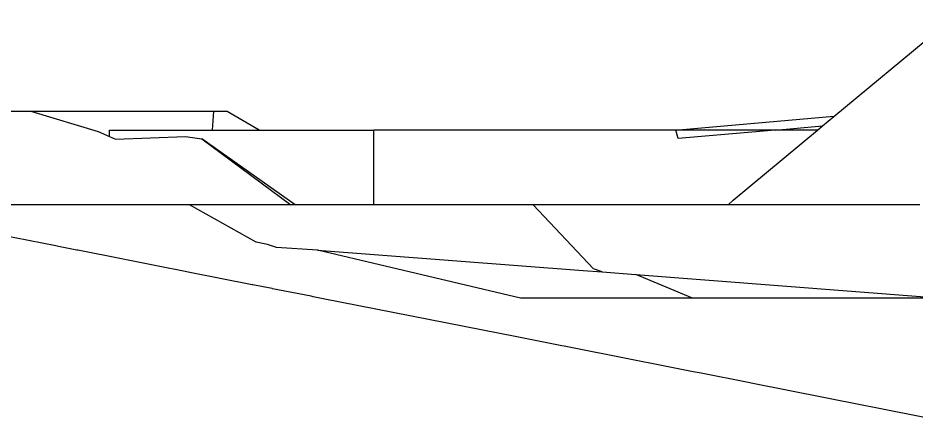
# Model space of a CAD drawing. Extents: x -60 to 60, y -13 to 16.
# Drawn here: x 24.68 to 34.3, y 4.21 to 8.48 of the extents above; entities that cross this region are included whole.
import ezdxf

# ---------------------------------------------------------------- set-up
doc = ezdxf.new("R2010")
doc.units = 0
doc.layers.get('0').update_dxf_attribs({"linetype": 'CONTINUOUS'})

msp = doc.modelspace()

# ---------------------------------------------------------------- linework, layer by layer
for p, q in [((33.4167, 7.4275), (34.6879, 8.4825)), ((24.8234, 7.4825), (23.271, 7.4825)), ((24.8234, 7.4825), (25.5351, 7.2666)), ((26.7704, 7.4825), (24.8234, 7.4825)), ((26.7704, 7.4825), (26.758, 7.2825)), ((26.7946, 7.4825), (26.7704, 7.4825)), ((26.9158, 7.4825), (26.7946, 7.4825)), ((27.2588, 7.2825), (26.9158, 7.4825)), ((33.4167, 7.4275), (31.7549, 7.2825)), ((33.2954, 7.3269), (33.4167, 7.4275)), ((32.787, 7.2825), (33.2954, 7.3269)), ((33.2419, 7.2825), (33.2954, 7.3269)), ((25.5351, 7.2666), (25.658, 7.2125)), ((25.658, 7.2125), (25.658, 7.2825)), ((25.658, 7.2825), (26.758, 7.2825)), ((26.758, 7.2825), (26.7903, 7.2825)), ((26.7903, 7.2825), (26.814, 7.2825)), ((26.814, 7.2825), (26.8144, 7.2825)), ((26.8144, 7.2825), (26.8169, 7.2825)), ((26.8169, 7.2825), (26.9357, 7.2825)), ((26.9357, 7.2825), (26.9524, 7.2825)), ((26.9524, 7.2825), (27.2588, 7.2825)), ((27.2588, 7.2825), (28.4884, 7.2825)), ((28.4884, 6.4825), (28.4884, 7.2825)), ((31.7549, 7.2825), (28.4884, 7.2825)), ((31.7549, 7.2825), (31.7248, 7.2799)), ((31.7493, 7.1919), (31.7248, 7.2799)), ((32.787, 7.2825), (31.7493, 7.1919)), ((32.787, 7.2825), (31.7549, 7.2825)), ((32.338, 6.5323), (33.2419, 7.2825)), ((33.2419, 7.2825), (32.787, 7.2825)), ((25.658, 7.2125), (25.7219, 7.1844)), ((25.7219, 7.1844), (26.4722, 7.2146)), ((26.4722, 7.2146), (26.645, 7.1879)), ((26.645, 7.1879), (27.599, 6.4825)), ((27.6455, 6.4825), (26.645, 7.1879)), ((25.1531, 6.4825), (24.5283, 6.4825)), ((25.3639, 6.4825), (25.1531, 6.4825)), ((25.8912, 6.4825), (25.3639, 6.4825)), ((26.275, 6.4825), (25.8912, 6.4825)), ((26.5154, 6.4825), (26.275, 6.4825)), ((27.2289, 6.0797), (26.5154, 6.4825)), ((27.599, 6.4825), (26.5154, 6.4825)), ((27.6455, 6.4825), (27.599, 6.4825)), ((28.4884, 6.4825), (27.6455, 6.4825)), ((30.1946, 6.4825), (28.4884, 6.4825)), ((30.8403, 5.794), (30.1946, 6.4825)), ((32.2852, 6.4825), (30.1946, 6.4825)), ((32.2852, 6.4825), (32.338, 6.5323)), ((32.7379, 6.4825), (32.2852, 6.4825)), ((33.4079, 6.4825), (32.7379, 6.4825)), ((34.3379, 6.4825), (33.4079, 6.4825)), ((25.0817, 6.0405), (24.4962, 6.156)), ((27.3485, 6.0558), (27.2289, 6.0797)), ((25.1097, 6.035), (25.0817, 6.0405)), ((25.3065, 5.9962), (25.1097, 6.035)), ((25.3167, 5.9942), (25.3065, 5.9962)), ((25.804, 5.8981), (25.3167, 5.9942)), ((27.445, 6.0226), (27.3485, 6.0558)), ((27.8861, 5.9972), (27.445, 6.0226)), ((30.06, 5.4825), (27.8861, 5.9972)), ((27.8861, 5.9972), (30.7301, 5.7788)), ((25.8348, 5.892), (25.804, 5.8981)), ((25.8571, 5.8876), (25.8348, 5.892)), ((26.2119, 5.8176), (25.8571, 5.8876)), ((26.4315, 5.7743), (26.2119, 5.8176)), ((26.4482, 5.771), (26.4315, 5.7743)), ((30.7301, 5.7788), (30.9353, 5.763)), ((30.9353, 5.763), (30.8403, 5.794)), ((26.4977, 5.7613), (26.4482, 5.771)), ((27.1849, 5.6257), (26.4977, 5.7613)), ((30.9353, 5.763), (31.2949, 5.7354)), ((31.9025, 5.4825), (31.2949, 5.7354)), ((31.2949, 5.7354), (34.3915, 5.4976)), ((27.1904, 5.6247), (27.1849, 5.6257)), ((27.3045, 5.6021), (27.1904, 5.6247)), ((27.3981, 5.5837), (27.3045, 5.6021)), ((27.4023, 5.5828), (27.3981, 5.5837)), ((27.8158, 5.5013), (27.4023, 5.5828)), ((27.8378, 5.497), (27.8158, 5.5013)), ((27.9462, 5.4756), (27.8378, 5.497)), ((30.0195, 5.0667), (27.9462, 5.4756)), ((30.5772, 5.4825), (30.06, 5.4825)), ((30.9625, 5.4825), (30.5772, 5.4825)), ((31.9025, 5.4825), (30.9625, 5.4825)), ((32.0702, 5.4825), (31.9025, 5.4825)), ((32.6328, 5.4825), (32.0702, 5.4825)), ((33.9712, 5.4825), (32.6328, 5.4825)), ((34.4846, 5.4825), (33.9712, 5.4825)), ((30.5009, 4.9717), (30.0195, 5.0667)), ((30.5274, 4.9665), (30.5009, 4.9717)), ((30.8836, 4.8963), (30.5274, 4.9665)), ((30.9061, 4.8918), (30.8836, 4.8963)), ((31.9086, 4.6941), (30.9061, 4.8918)), ((31.9948, 4.6771), (31.9086, 4.6941)), ((32.4989, 4.5777), (31.9948, 4.6771)), ((32.5481, 4.568), (32.4989, 4.5777)), ((33.7185, 4.3372), (32.5481, 4.568)), ((33.8651, 4.3083), (33.7185, 4.3372)), ((33.9213, 4.2972), (33.8651, 4.3083)), ((34.3707, 4.2086), (33.9213, 4.2972))]:
    msp.add_line(p, q)

doc.saveas('drawing.dxf')
